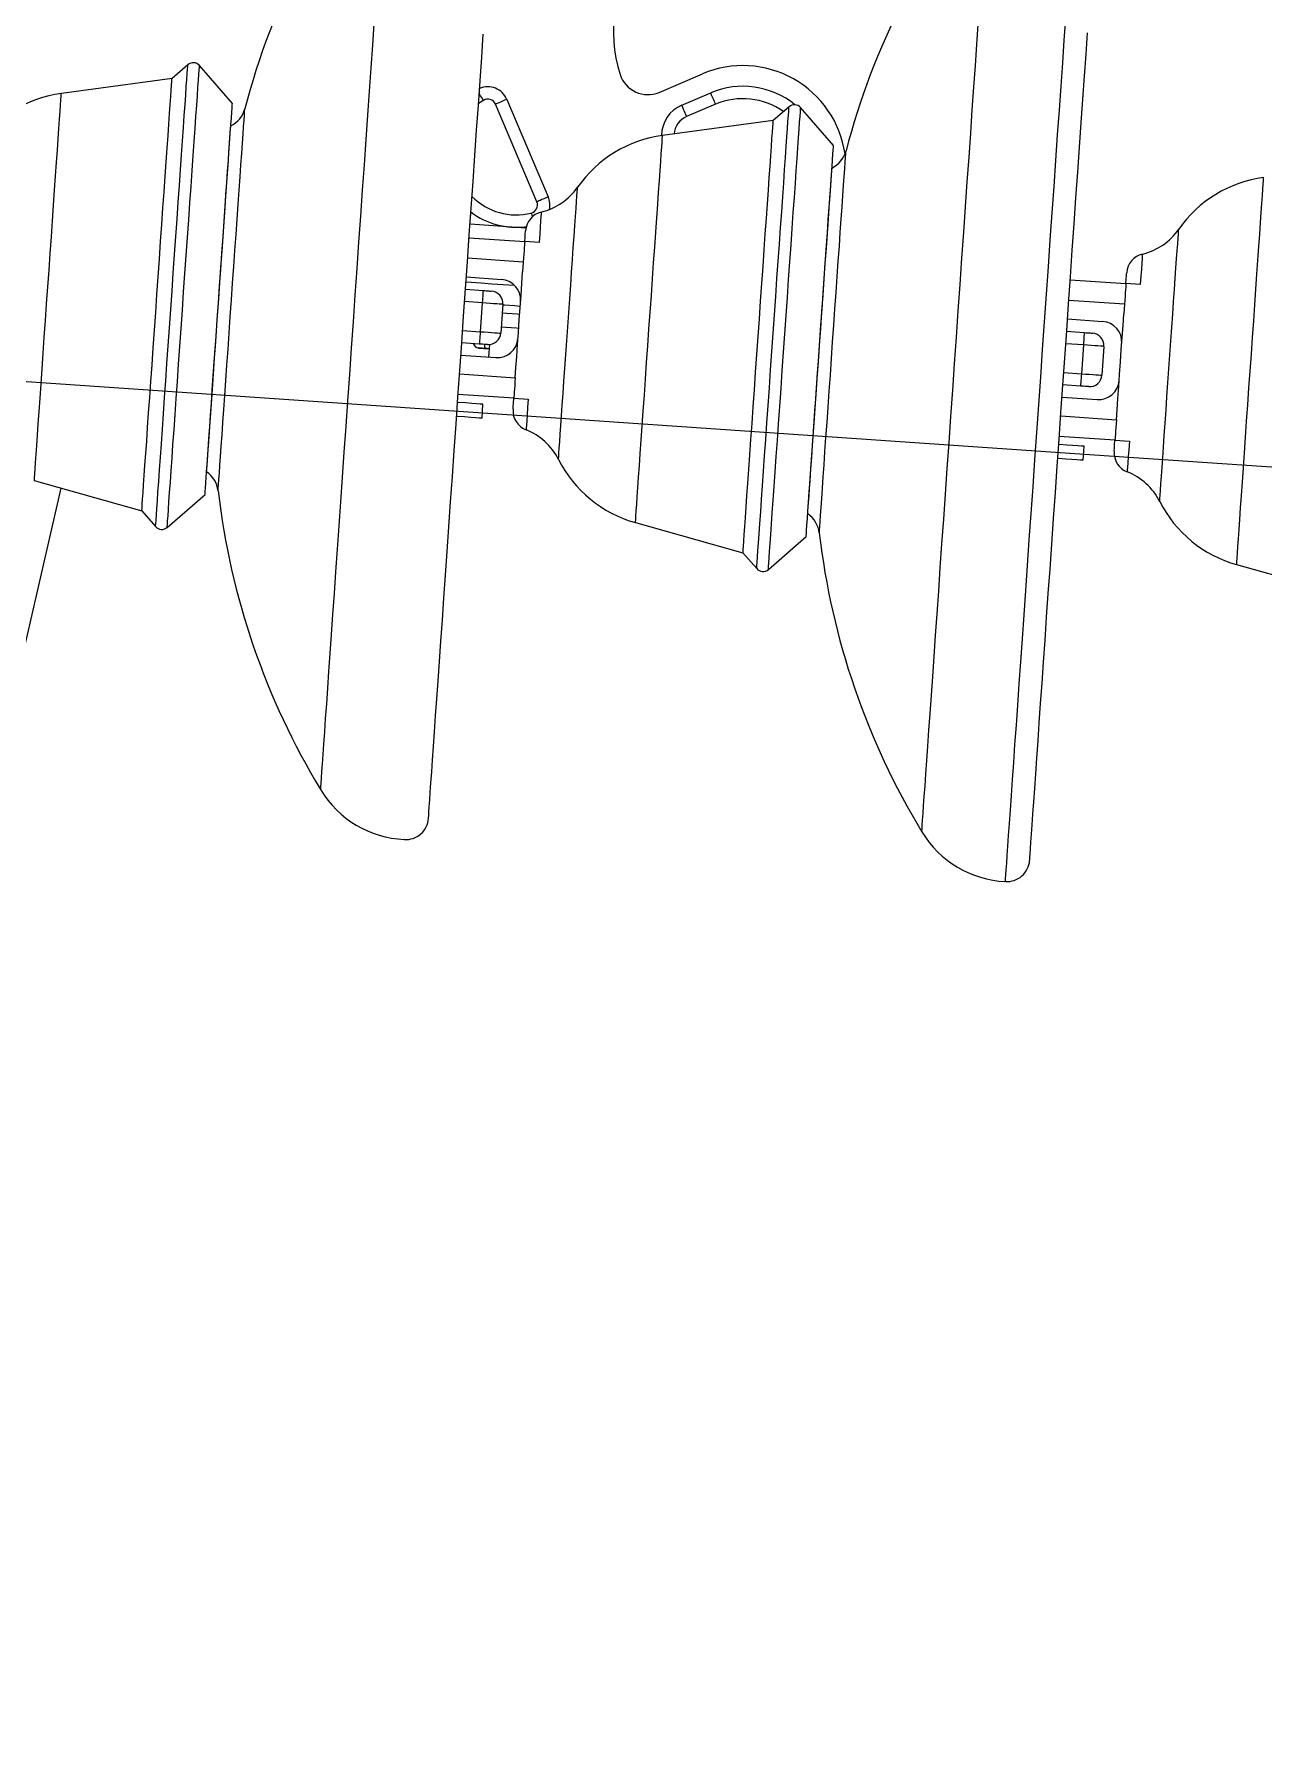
# Model space of a CAD drawing. Header units: millimetres. Extents: x 1587714 to 3094800, y -694377 to -413614.
# Drawn here: x 2257280.4 to 2257578.2, y -550107.1 to -549691.7 of the extents above; entities that cross this region are included whole.
import ezdxf

# ---------------------------------------------------------------- set-up
doc = ezdxf.new("R2010")
doc.units = ezdxf.units.MM

# ---------------------------------------------------------------- blocks, each defined once
blk = doc.blocks.new('poste RT1 vista lateral')
at = {"color": 7, "linetype": 'Continuous', "lineweight": 15}
for p, q in [((926.0327, 9043.216), (899.2196, 9039.5987)), ((929.8599, 9046.5424), (926.0327, 9043.216)), ((940.6474, 9037.1811), (932.6814, 9046.345)), ((1044.0069, 9039.8498), (1054.5726, 9044.3339)), ((1049.5142, 9036.7551), (1056.5263, 9039.7315)), ((1014.4102, 9013.3319), (1004.3721, 9036.9802)), ((1007.1336, 9038.1522), (1017.1717, 9014.504)), ((1057.6985, 9036.9706), (1050.6865, 9033.9942)), ((1075.5042, 9036.3581), (1071.677, 9033.0307)), ((1086.2917, 9026.9969), (1078.3258, 9036.1607)), ((1071.677, 9033.0307), (1044.8639, 9029.4144)), ((998.3649, 9009.6123), (998.3941, 9010.3123)), ((1011.7542, 9006.9697), (998.2265, 9007.9157)), ((998.3649, 9009.6123), (998.3453, 9009.6142)), ((997.9965, 9004.6265), (1011.4832, 9003.6833)), ((1014.9659, 9003.4392), (1011.4832, 9003.6833)), ((1011.1344, 8998.6956), (1010.9693, 8996.3343)), ((997.3321, 8995.1251), (1005.831, 8994.5309)), ((1143.6409, 8994.4422), (1157.1276, 8993.499)), ((1160.6103, 8993.2549), (1157.1276, 8993.499)), ((997.1228, 8992.1324), (1001.3821, 8991.8339)), ((1001.1728, 8988.8413), (1000.6845, 8981.8585)), ((1006.1606, 8988.4932), (1005.6723, 8981.5094)), ((1142.9765, 8984.9408), (1151.4753, 8984.3457)), ((1156.7788, 8988.5113), (1156.6137, 8986.15)), ((1142.7672, 8981.9472), (1147.0264, 8981.6496)), ((1000.4752, 8978.8659), (996.216, 8979.1634)), ((1001.9002, 8977.7958), (1001.9101, 8977.7901)), ((1002.9423, 8978.7304), (1002.7304, 8975.7006)), ((1146.8172, 8978.657), (1146.3288, 8971.6742)), ((1151.8049, 8978.308), (1151.3167, 8971.3252)), ((996.0067, 8976.1708), (1004.5056, 8975.5766)), ((1009.1778, 8970.7148), (1009.3429, 8973.0752)), ((1146.1195, 8968.6816), (1141.8604, 8968.9791)), ((1008.829, 8965.7261), (995.3423, 8966.6693)), ((1001.1297, 8960.8977), (1001.3671, 8964.2928)), ((1008.829, 8965.7261), (1012.3117, 8965.483)), ((1141.6511, 8965.9865), (1150.1499, 8965.3924)), ((1154.8221, 8960.5296), (1154.9872, 8962.8909)), ((1154.4734, 8955.5418), (1140.9867, 8956.485)), ((1146.7741, 8950.7134), (1147.0115, 8954.1085)), ((1154.4734, 8955.5418), (1157.9561, 8955.2987)), ((812.336, 8566.7794), (899.1805, 8943.9538)), ((892.6595, 8945.7848), (918.7083, 8938.4711)), ((924.8567, 8934.4466), (934.0205, 8942.4126)), ((918.7083, 8938.4711), (922.0352, 8934.644)), ((1038.3039, 8935.6005), (1064.3526, 8928.2868)), ((1070.501, 8924.2623), (1079.6648, 8932.2283)), ((1064.3526, 8928.2868), (1067.6795, 8924.4597)), ((1183.9482, 8925.4162), (1209.9969, 8918.1025))]:
    blk.add_line(p, q, dxfattribs=at)
at = {"color": 8, "linetype": 'Continuous', "lineweight": 15}
for p, q in [((1011.1344, 8998.6956), (997.6477, 8999.6388)), ((1001.1728, 8988.8413), (996.9136, 8989.1398)), ((1156.7788, 8988.5113), (1143.2921, 8989.4536)), ((996.4253, 8982.156), (1000.6845, 8981.8585)), ((1146.8172, 8978.657), (1142.5579, 8978.9546)), ((995.6911, 8971.657), (1009.1778, 8970.7148)), ((1142.0696, 8971.9718), (1146.3288, 8971.6742)), ((1141.3355, 8961.4727), (1154.8221, 8960.5296))]:
    blk.add_line(p, q, dxfattribs=at)
at = {"color": 5, "linetype": 'Continuous', "lineweight": 15, "flags": 128}
for points in [[(988.1583, 8863.9338), (988.1708, 8864.1121), (988.2082, 8864.6472), (988.2705, 8865.5369), (988.3573, 8866.7786), (988.4685, 8868.3703), (988.6038, 8870.3043), (988.7628, 8872.5779), (988.945, 8875.1824), (989.1498, 8878.1121), (989.3766, 8881.3565), (989.6249, 8884.9061), (989.8938, 8888.7522), (990.1826, 8892.8816), (990.4904, 8897.2838), (990.8164, 8901.9454), (991.1594, 8906.852), (991.5187, 8911.9895), (991.8931, 8917.3434), (992.2815, 8922.8976), (992.6828, 8928.6358), (993.0957, 8934.541), (993.5191, 8940.5968), (993.9518, 8946.7843), (994.3925, 8953.0861), (994.8398, 8959.4834), (995.2925, 8965.9569), (995.7492, 8972.4886), (996.2086, 8979.0585), (996.6694, 8985.6484), (997.1302, 8992.2373), (997.5897, 8998.8072), (998.0463, 9005.3389), (998.499, 9011.8134), (998.9464, 9018.2097), (999.387, 9024.5116), (999.8197, 9030.699), (1000.2431, 9036.7548), (1000.6561, 9042.66), (1001.0573, 9048.3983), (1001.4458, 9053.9525)], [(1127.9309, 8848.6464), (1127.9433, 8848.8238), (1127.9805, 8849.355), (1128.0423, 8850.239), (1128.1286, 8851.4721), (1128.2392, 8853.0533), (1128.3736, 8854.9759), (1128.5316, 8857.2361), (1128.7127, 8859.8263), (1128.9165, 8862.7398), (1129.1423, 8865.9689), (1129.3895, 8869.5042), (1129.6574, 8873.3361), (1129.9453, 8877.4531), (1130.2524, 8881.8448), (1130.5778, 8886.4977), (1130.9207, 8891.4006), (1131.28, 8896.539), (1131.6547, 8901.8977), (1132.0438, 8907.4624), (1132.4463, 8913.2187), (1132.861, 8919.1487), (1133.2867, 8925.2369), (1133.7223, 8931.4663), (1134.1666, 8937.8197), (1134.6182, 8944.279), (1135.0761, 8950.8259), (1135.5388, 8957.4425), (1136.0051, 8964.1106), (1136.4736, 8970.8111), (1136.9432, 8977.5259), (1137.4124, 8984.236), (1137.8799, 8990.9232), (1138.3446, 8997.5684), (1138.805, 9004.1525), (1139.2599, 9010.6575), (1139.708, 9017.0662), (1140.1481, 9023.3595), (1140.5789, 9029.5203), (1140.9993, 9035.5313), (1141.408, 9041.3764), (1141.8039, 9047.0393), (1142.1861, 9052.5029), (1142.5532, 9057.7538)], [(1133.8027, 8853.7486), (1133.8152, 8853.9279), (1133.8525, 8854.4629), (1133.9148, 8855.3526), (1134.0017, 8856.5943), (1134.1129, 8858.1851), (1134.2482, 8860.1201), (1134.4072, 8862.3936), (1134.5893, 8864.9981), (1134.7941, 8867.9268), (1135.021, 8871.1712), (1135.2692, 8874.7218), (1135.5382, 8878.567), (1135.827, 8882.6973), (1136.1348, 8887.0995), (1136.4607, 8891.7601), (1136.8038, 8896.6668), (1137.1631, 8901.8052), (1137.5374, 8907.1591), (1137.9259, 8912.7133), (1138.3271, 8918.4515), (1138.7401, 8924.3567), (1139.1635, 8930.4125), (1139.5962, 8936.6), (1140.0368, 8942.9018), (1140.4842, 8949.2981), (1140.9369, 8955.7726), (1141.3935, 8962.3034), (1141.853, 8968.8742), (1142.3138, 8975.4632), (1142.7746, 8982.053), (1143.234, 8988.6229), (1143.6907, 8995.1546), (1144.1434, 9001.6282), (1144.5907, 9008.0254), (1145.0314, 9014.3273), (1145.4641, 9020.5147), (1145.8875, 9026.5696), (1146.3004, 9032.4757), (1146.7017, 9038.214), (1147.0901, 9043.7682), (1147.4645, 9049.1221), (1147.8238, 9054.2595)], [(937.1972, 8943.2795), (937.2095, 8943.455), (937.2464, 8943.9824), (937.3075, 8944.8569), (937.3924, 8946.0719), (937.5005, 8947.6168), (937.631, 8949.4822), (937.7827, 8951.6528), (937.9547, 8954.1113), (938.1455, 8956.8408), (938.3537, 8959.8181), (938.5778, 8963.0234), (938.816, 8966.4299), (939.0665, 8970.0129), (939.3275, 8973.7446), (939.5969, 8977.5965), (939.8726, 8981.54), (940.1527, 8985.5444), (940.4349, 8989.5804), (940.717, 8993.6154), (940.9971, 8997.6199), (941.2729, 9001.5643), (941.5422, 9005.4162), (941.8032, 9009.1479), (942.0537, 9012.7308), (942.2919, 9016.1374), (942.516, 9019.3417), (942.7242, 9022.32), (942.9151, 9025.0485), (943.087, 9027.508), (943.2388, 9029.6786), (943.3692, 9031.543), (943.4773, 9033.0889), (943.5622, 9034.3039), (943.6234, 9035.1775), (943.6602, 9035.7049), (943.6725, 9035.8813)], [(1082.8415, 8933.0952), (1082.8539, 8933.2707), (1082.8907, 8933.7981), (1082.9519, 8934.6726), (1083.0368, 8935.8866), (1083.1449, 8937.4325), (1083.2753, 8939.2979), (1083.4271, 8941.4685), (1083.599, 8943.927), (1083.7898, 8946.6565), (1083.9981, 8949.6338), (1084.2221, 8952.8382), (1084.4604, 8956.2457), (1084.7109, 8959.8277), (1084.9719, 8963.5603), (1085.2413, 8967.4122), (1085.517, 8971.3557), (1085.797, 8975.3602), (1086.0792, 8979.3961), (1086.3614, 8983.4311), (1086.6414, 8987.4356), (1086.9172, 8991.379), (1087.1866, 8995.2319), (1087.4475, 8998.9636), (1087.698, 9002.5465), (1087.9363, 9005.9531), (1088.1603, 9009.1574), (1088.3686, 9012.1357), (1088.5595, 9014.8642), (1088.7314, 9017.3237), (1088.8831, 9019.4933), (1089.0136, 9021.3587), (1089.1216, 9022.9046), (1089.2066, 9024.1196), (1089.2677, 9024.9932), (1089.3046, 9025.5206), (1089.3169, 9025.697)]]:
    blk.add_lwpolyline(points, dxfattribs=at)
at = {"color": 8, "linetype": 'Continuous', "lineweight": 15, "flags": 128}
for points in [[(962.0396, 8870.8718), (962.052, 8871.0482), (962.0891, 8871.5794), (962.1508, 8872.4625), (962.237, 8873.6947), (962.3473, 8875.272), (962.4815, 8877.1908), (962.6391, 8879.4444), (962.8196, 8882.026), (963.0225, 8884.928), (963.2472, 8888.1419), (963.4931, 8891.6571), (963.7593, 8895.4632), (964.045, 8899.5497), (964.3493, 8903.9023), (964.6715, 8908.5095), (965.0104, 8913.3561), (965.3651, 8918.4277), (965.7344, 8923.7101), (966.1173, 8929.1852), (966.5126, 8934.8376), (966.919, 8940.6502), (967.3354, 8946.605), (967.7605, 8952.6837), (968.193, 8958.8692), (968.6315, 8965.1406), (969.0749, 8971.4797), (969.5215, 8977.8683), (969.9703, 8984.2856), (970.4197, 8990.7124), (970.8685, 8997.1306), (971.3152, 9003.5183), (971.7585, 9009.8584), (972.1971, 9016.1297), (972.6296, 9022.3143), (973.0546, 9028.393), (973.471, 9034.3478), (973.8774, 9040.1604), (974.2727, 9045.8128), (974.6556, 9051.2888), (975.0249, 9056.5703)], [(1107.684, 8860.6865), (1107.6964, 8860.8639), (1107.7334, 8861.3951), (1107.7952, 8862.2773), (1107.8814, 8863.5094), (1107.9917, 8865.0877), (1108.1258, 8867.0065), (1108.2834, 8869.2601), (1108.464, 8871.8417), (1108.6669, 8874.7437), (1108.8916, 8877.9576), (1109.1374, 8881.4728), (1109.4036, 8885.2789), (1109.6893, 8889.3654), (1109.9937, 8893.718), (1110.3159, 8898.3252), (1110.6548, 8903.1718), (1111.0094, 8908.2434), (1111.3788, 8913.5258), (1111.7616, 8919.0009), (1112.1569, 8924.6533), (1112.5634, 8930.4659), (1112.9798, 8936.4207), (1113.4049, 8942.4994), (1113.8373, 8948.684), (1114.2759, 8954.9563), (1114.7192, 8961.2954), (1115.1659, 8967.684), (1115.6147, 8974.1013), (1116.0641, 8980.5281), (1116.5128, 8986.9454), (1116.9595, 8993.3341), (1117.4029, 8999.6731), (1117.8414, 9005.9454), (1118.2739, 9012.13), (1118.699, 9018.2087), (1119.1154, 9024.1635), (1119.5218, 9029.9761), (1119.9171, 9035.6286), (1120.2999, 9041.1046), (1120.6693, 9046.386), (1121.024, 9051.4576), (1121.3629, 9056.3042)], [(922.0352, 8934.644), (922.0476, 8934.8214), (922.0846, 8935.3507), (922.146, 8936.229), (922.2315, 8937.4516), (922.3405, 8939.0099), (922.4722, 8940.8944), (922.626, 8943.0935), (922.8007, 8945.5922), (922.9954, 8948.3759), (923.2087, 8951.4267), (923.4393, 8954.7246), (923.6858, 8958.2493), (923.9466, 8961.9792), (924.22, 8965.8892), (924.5044, 8969.9557), (924.7979, 8974.1528), (925.0986, 8978.4539), (925.4047, 8982.8312), (925.7143, 8987.2582), (926.0253, 8991.7061), (926.3358, 8996.1464), (926.6439, 9000.5524), (926.9476, 9004.8945), (927.2449, 9009.1469), (927.5341, 9013.2821), (927.8132, 9017.2732), (928.0805, 9021.0965), (928.3344, 9024.7262), (928.5731, 9028.1403), (928.7952, 9031.3179), (928.9994, 9034.2371), (929.1842, 9036.8807), (929.3486, 9039.2306), (929.4915, 9041.2743), (929.6119, 9042.9976), (929.7093, 9044.389), (929.7828, 9045.44), (929.832, 9046.1447), (929.8568, 9046.4985), (929.8599, 9046.5424)], [(924.8567, 8934.4466), (924.8691, 8934.624), (924.9061, 8935.1532), (924.9675, 8936.0316), (925.053, 8937.2542), (925.162, 8938.8125), (925.2938, 8940.697), (925.4475, 8942.8961), (925.6223, 8945.3948), (925.817, 8948.1785), (926.0302, 8951.2293), (926.2609, 8954.5271), (926.5074, 8958.0519), (926.7681, 8961.7817), (927.0416, 8965.6918), (927.3259, 8969.7583), (927.6194, 8973.9554), (927.9202, 8978.2565), (928.2263, 8982.6338), (928.5358, 8987.0608), (928.8468, 8991.5087), (929.1574, 8995.949), (929.4654, 9000.355), (929.7691, 9004.6971), (930.0665, 9008.9495), (930.3556, 9013.0847), (930.6347, 9017.0767), (930.9021, 9020.8991), (931.1559, 9024.5287), (931.3946, 9027.9438), (931.6168, 9031.1205), (931.8209, 9034.0397), (932.0058, 9036.6833), (932.1702, 9039.0341), (932.313, 9041.0769), (932.4335, 9042.8002), (932.5308, 9044.1916), (932.6043, 9045.2425), (932.6536, 9045.9473), (932.6783, 9046.3011), (932.6814, 9046.345)], [(892.6595, 8945.7848), (892.672, 8945.9631), (892.7093, 8946.4972), (892.7713, 8947.3832), (892.8573, 8948.6134), (892.9668, 8950.1793), (893.099, 8952.0686), (893.2527, 8954.2677), (893.4269, 8956.7587), (893.6202, 8959.5234), (893.8311, 8962.5409), (894.0582, 8965.7872), (894.2995, 8969.2385), (894.5533, 8972.8682), (894.8177, 8976.6486), (895.0906, 8980.551), (895.37, 8984.5459), (895.6537, 8988.6038), (895.9395, 8992.6913), (896.2254, 8996.7797), (896.5091, 9000.8366), (896.7885, 9004.8325), (897.0614, 9008.7349), (897.3258, 9012.5153), (897.5796, 9016.145), (897.8209, 9019.5963), (898.0479, 9022.8426), (898.2589, 9025.8601), (898.4522, 9028.6248), (898.6264, 9031.1158), (898.7802, 9033.314), (898.9123, 9035.2042), (899.0218, 9036.7701), (899.1078, 9038.0003), (899.1698, 9038.8863), (899.2071, 9039.4204), (899.2196, 9039.5987), (899.2196, 9039.5987)], [(1067.6795, 8924.4597), (1067.6919, 8924.6361), (1067.7289, 8925.1664), (1067.7903, 8926.0447), (1067.8759, 8927.2673), (1067.9848, 8928.8256), (1068.1166, 8930.7101), (1068.2703, 8932.9093), (1068.4451, 8935.4079), (1068.6398, 8938.1917), (1068.8531, 8941.2425), (1069.0837, 8944.5403), (1069.3302, 8948.065), (1069.5909, 8951.7949), (1069.8644, 8955.7049), (1070.1487, 8959.7714), (1070.4422, 8963.9685), (1070.743, 8968.2686), (1071.0491, 8972.647), (1071.3586, 8977.0739), (1071.6696, 8981.5209), (1071.9802, 8985.9622), (1072.2883, 8990.3681), (1072.5919, 8994.7102), (1072.8893, 8998.9626), (1073.1784, 9003.0978), (1073.4575, 9007.0889), (1073.7249, 9010.9122), (1073.9787, 9014.5419), (1074.2174, 9017.956), (1074.4396, 9021.1327), (1074.6437, 9024.0529), (1074.8286, 9026.6955), (1074.993, 9029.0463), (1075.1358, 9031.09), (1075.2563, 9032.8124), (1075.3536, 9034.2047), (1075.4271, 9035.2557), (1075.4764, 9035.9604), (1075.5011, 9036.3142), (1075.5042, 9036.3581)], [(1070.501, 8924.2623), (1070.5134, 8924.4397), (1070.5504, 8924.969), (1070.6119, 8925.8473), (1070.6974, 8927.0699), (1070.8063, 8928.6282), (1070.9381, 8930.5127), (1071.0919, 8932.7118), (1071.2667, 8935.2105), (1071.4613, 8937.9942), (1071.6746, 8941.045), (1071.9052, 8944.3429), (1072.1517, 8947.8676), (1072.4125, 8951.5975), (1072.6859, 8955.5075), (1072.9703, 8959.574), (1073.2638, 8963.7711), (1073.5645, 8968.0722), (1073.8706, 8972.4495), (1074.1802, 8976.8765), (1074.4912, 8981.3235), (1074.8017, 8985.7647), (1075.1098, 8990.1707), (1075.4135, 8994.5128), (1075.7108, 8998.7652), (1076, 9002.9004), (1076.2791, 9006.8915), (1076.5464, 9010.7148), (1076.8002, 9014.3445), (1077.039, 9017.7586), (1077.2611, 9020.9353), (1077.4652, 9023.8554), (1077.6501, 9026.4981), (1077.8145, 9028.8489), (1077.9573, 9030.8926), (1078.0779, 9032.6149), (1078.1751, 9034.0073), (1078.2487, 9035.0583), (1078.2979, 9035.763), (1078.3227, 9036.1168), (1078.3258, 9036.1607)], [(1038.3039, 8935.6005), (1038.3163, 8935.7789), (1038.3537, 8936.3129), (1038.4156, 8937.1989), (1038.5016, 8938.4291), (1038.6112, 8939.9951), (1038.7433, 8941.8843), (1038.897, 8944.0835), (1039.0712, 8946.5744), (1039.2646, 8949.3392), (1039.4755, 8952.3556), (1039.7025, 8955.6029), (1039.9439, 8959.0533), (1040.1977, 8962.6839), (1040.462, 8966.4643), (1040.735, 8970.3667), (1041.0143, 8974.3617), (1041.298, 8978.4186), (1041.5839, 8982.507), (1041.8698, 8986.5954), (1042.1535, 8990.6523), (1042.4329, 8994.6473), (1042.7057, 8998.5507), (1042.9701, 9002.331), (1043.2239, 9005.9607), (1043.4653, 9009.4121), (1043.6923, 9012.6584), (1043.9032, 9015.6758), (1044.0965, 9018.4405), (1044.2708, 9020.9315), (1044.4245, 9023.1297), (1044.5566, 9025.0189), (1044.6661, 9026.5858), (1044.7522, 9027.8161), (1044.8141, 9028.702), (1044.8515, 9029.2361), (1044.8639, 9029.4144), (1044.8639, 9029.4144)], [(1183.9482, 8925.4162), (1183.9607, 8925.5946), (1183.998, 8926.1286), (1184.06, 8927.0136), (1184.146, 8928.2448), (1184.2555, 8929.8108), (1184.3876, 8931.7), (1184.5414, 8933.8992), (1184.7156, 8936.3902), (1184.9089, 8939.1549), (1185.1199, 8942.1713), (1185.3469, 8945.4176), (1185.5882, 8948.869), (1185.842, 8952.4987), (1186.1064, 8956.28), (1186.3793, 8960.1824), (1186.6587, 8964.1774), (1186.9423, 8968.2343), (1187.2283, 8972.3227), (1187.5141, 8976.4111), (1187.7979, 8980.468), (1188.0772, 8984.463), (1188.3501, 8988.3664), (1188.6144, 8992.1467), (1188.8683, 8995.7764), (1189.1096, 8999.2278), (1189.3366, 9002.4741), (1189.5476, 9005.4905), (1189.7409, 9008.2552), (1189.9151, 9010.7472), (1190.0688, 9012.9454), (1190.201, 9014.8346), (1190.3105, 9016.4006), (1190.3966, 9017.6318), (1190.4585, 9018.5168), (1190.4958, 9019.0508), (1190.5083, 9019.2301)], [(1019.6582, 8950.9118), (1019.6704, 8951.0872), (1019.707, 8951.6089), (1019.7674, 8952.4739), (1019.8512, 8953.6707), (1019.9573, 8955.188), (1020.0846, 8957.0105), (1020.232, 8959.1162), (1020.3976, 8961.4851), (1020.5799, 8964.0915), (1020.7768, 8966.9077), (1020.9863, 8969.9042), (1021.2061, 8973.0484), (1021.434, 8976.3072), (1021.6675, 8979.646), (1021.9042, 8983.0306), (1022.1415, 8986.4237), (1022.3768, 8989.7892), (1022.6078, 8993.0928), (1022.832, 8996.299), (1023.047, 8999.3727), (1023.2505, 9002.2833), (1023.4403, 9004.9975), (1023.6145, 9007.4885), (1023.7712, 9009.7296), (1023.9087, 9011.6961), (1024.0256, 9013.3679), (1024.1206, 9014.7269), (1024.1928, 9015.7597), (1024.2413, 9016.454), (1024.2658, 9016.803), (1024.2688, 9016.8459)], [(1015.4838, 9010.8464), (1015.4806, 9010.7996), (1015.4549, 9010.4325), (1015.4039, 9009.7029), (1015.3283, 9008.6215), (1015.2291, 9007.2033), (1015.1078, 9005.4677), (1014.9659, 9003.4392)], [(1165.3026, 8940.7275), (1165.3148, 8940.902), (1165.3513, 8941.4246), (1165.4118, 8942.2886), (1165.4955, 8943.4865), (1165.6016, 8945.0037), (1165.729, 8946.8253), (1165.8763, 8948.9319), (1166.042, 8951.3009), (1166.2242, 8953.9073), (1166.4211, 8956.7235), (1166.6306, 8959.7199), (1166.8505, 8962.8632), (1167.0784, 8966.1229), (1167.3119, 8969.4617), (1167.5485, 8972.8463), (1167.7858, 8976.2394), (1168.0211, 8979.605), (1168.2522, 8982.9085), (1168.4764, 8986.1147), (1168.6913, 8989.1884), (1168.8948, 8992.0981), (1169.0846, 8994.8132), (1169.2588, 8997.3042), (1169.4155, 8999.5453), (1169.553, 9001.5118), (1169.6699, 9003.1836), (1169.765, 9004.5426), (1169.8372, 9005.5745), (1169.8857, 9006.2687), (1169.9101, 9006.6178), (1169.9132, 9006.6617)], [(1161.1282, 9000.6621), (1161.125, 9000.6154), (1161.0993, 9000.2482), (1161.0482, 8999.5186), (1160.9726, 8998.4372), (1160.8734, 8997.0191), (1160.7521, 8995.2834), (1160.6103, 8993.2549)], [(997.2482, 8993.9253), (998.4663, 8993.8395), (1000.8991, 8993.6697), (1003.5062, 8993.4876), (1006.2465, 8993.2959), (1008.9918, 8993.1042)], [(1001.9002, 8977.7958), (1001.1289, 8977.8502), (1000.5491, 8977.8903), (1000.2592, 8977.9112), (1000.2369, 8977.9122)], [(1012.3117, 8965.483), (1012.1698, 8963.4545), (1012.0485, 8961.7188), (1011.9493, 8960.3007), (1011.8737, 8959.2192), (1011.8227, 8958.4897), (1011.797, 8958.1225), (1011.7938, 8958.0767)], [(1157.9561, 8955.2987), (1157.8142, 8953.2702), (1157.6929, 8951.5345), (1157.5937, 8950.1164), (1157.518, 8949.0349), (1157.4671, 8948.3054), (1157.4414, 8947.9382), (1157.4382, 8947.8924)]]:
    blk.add_lwpolyline(points, dxfattribs=at)
at = {"color": 7, "linetype": 'Continuous', "lineweight": 15, "flags": 128}
for points in [[(918.7083, 8938.4711), (918.7207, 8938.6504), (918.7582, 8939.1854), (918.8203, 8940.0742), (918.9067, 8941.3092), (919.0167, 8942.8828), (919.1496, 8944.7834), (919.3046, 8946.9988), (919.4805, 8949.5146), (919.6761, 8952.3118), (919.8901, 8955.373), (920.1211, 8958.6756), (920.3674, 8962.1985), (920.6274, 8965.9169), (920.8994, 8969.806), (921.1813, 8973.8381), (921.4714, 8977.9866), (921.7677, 8982.2228), (922.0681, 8986.5181), (922.3704, 8990.8431), (922.6729, 8995.168), (922.9732, 8999.4633), (923.2695, 9003.7005), (923.5596, 9007.849), (923.8415, 9011.8811), (924.1135, 9015.7702), (924.3735, 9019.4886), (924.6199, 9023.0114), (924.8508, 9026.314), (925.0649, 9029.3753), (925.2605, 9032.1724), (925.4363, 9034.6873), (925.5913, 9036.9036), (925.7242, 9038.8043), (925.8342, 9040.3779), (925.9206, 9041.6129), (925.9827, 9042.5017), (926.0202, 9043.0367), (926.0327, 9043.216)], [(1001.4757, 9037.8976), (1001.4453, 9037.9462), (1001.3553, 9038.0912), (1001.2089, 9038.3268), (1001.0121, 9038.6443), (1000.7721, 9039.0296), (1000.4985, 9039.4702), (1000.4397, 9039.5651)], [(1057.6985, 9036.9706), (1057.6759, 9037.0231), (1057.6092, 9037.1804), (1057.5008, 9037.436), (1057.3551, 9037.7793), (1057.1774, 9038.198), (1056.9747, 9038.6748), (1056.7549, 9039.1927), (1056.5263, 9039.7315)], [(934.0205, 8942.4126), (934.0327, 8942.5881), (934.0695, 8943.1136), (934.1303, 8943.9833), (934.215, 8945.1935), (934.3226, 8946.7337), (934.4526, 8948.5924), (934.6039, 8950.7563), (934.7754, 8953.2092), (934.9659, 8955.9329), (935.1739, 8958.9074), (935.3979, 8962.1108), (935.6362, 8965.5192), (935.8871, 8969.1069), (936.1487, 8972.8482), (936.4191, 8976.7144), (936.6962, 8980.6778), (936.9781, 8984.709), (937.2627, 8988.7774), (937.5477, 8992.8534), (937.8311, 8996.9075), (938.1109, 9000.9081), (938.3849, 9004.8268), (938.6512, 9008.6348), (938.9076, 9012.3026), (939.1525, 9015.8036), (939.3839, 9019.1128), (939.6001, 9022.2037), (939.7994, 9025.0561), (939.9806, 9027.6463), (940.1422, 9029.9571), (940.2829, 9031.9703), (940.4019, 9033.6716), (940.4981, 9035.0478), (940.571, 9036.0882), (940.6198, 9036.7873), (940.6443, 9037.1373), (940.6474, 9037.1811)], [(1007.1336, 9038.1522), (1006.5949, 9037.9233), (1006.0768, 9037.704), (1005.5995, 9037.5009), (1005.1809, 9037.3235), (1004.8375, 9037.1776), (1004.5824, 9037.0698), (1004.4251, 9037.0031), (1004.3721, 9036.9802)], [(1050.6865, 9033.9942), (1050.6639, 9034.0467), (1050.5972, 9034.204), (1050.4888, 9034.4596), (1050.343, 9034.8029), (1050.1654, 9035.2216), (1049.9627, 9035.6984), (1049.7429, 9036.2163), (1049.5142, 9036.7551)], [(934.4053, 8947.8943), (934.4177, 8948.0736), (934.4552, 8948.6077), (934.5171, 8949.4936), (934.6031, 8950.7239), (934.7124, 8952.2879), (934.8441, 8954.1705), (934.9971, 8956.3582), (935.17, 8958.8311), (935.3614, 8961.5672), (935.5696, 8964.5455), (935.7929, 8967.7384), (936.0293, 8971.1192), (936.2769, 8974.6602), (936.5335, 8978.3299), (936.797, 8982.0979), (937.065, 8985.9307), (937.3354, 8989.7969), (937.6057, 8993.6631), (937.8738, 8997.4968), (938.1372, 9001.2639), (938.3938, 9004.9336), (938.6414, 9008.4746), (938.8779, 9011.8554), (939.1012, 9015.0492), (939.3094, 9018.0266), (939.5008, 9020.7636), (939.6737, 9023.2356), (939.8266, 9025.4233), (939.9583, 9027.3068), (940.0676, 9028.8699), (940.1536, 9030.1001), (940.2156, 9030.9861), (940.253, 9031.5211), (940.2655, 9031.6994), (940.2655, 9031.6994)], [(1064.3526, 8928.2868), (1064.3651, 8928.4661), (1064.4025, 8929.0011), (1064.4646, 8929.8899), (1064.551, 8931.1249), (1064.661, 8932.6975), (1064.794, 8934.5992), (1064.9489, 8936.8145), (1065.1248, 8939.3303), (1065.3204, 8942.1275), (1065.5345, 8945.1888), (1065.7654, 8948.4913), (1066.0118, 8952.0142), (1066.2718, 8955.7326), (1066.5437, 8959.6217), (1066.8257, 8963.6538), (1067.1158, 8967.8023), (1067.412, 8972.0385), (1067.7124, 8976.3339), (1068.0148, 8980.6588), (1068.3172, 8984.9837), (1068.6176, 8989.279), (1068.9138, 8993.5153), (1069.2039, 8997.6637), (1069.4859, 9001.6968), (1069.7578, 9005.585), (1070.0179, 9009.3043), (1070.2642, 9012.8262), (1070.4952, 9016.1297), (1070.7092, 9019.1901), (1070.9048, 9021.9882), (1071.0807, 9024.503), (1071.2357, 9026.7193), (1071.3686, 9028.62), (1071.4786, 9030.1936), (1071.565, 9031.4286), (1071.6271, 9032.3164), (1071.6645, 9032.8524), (1071.677, 9033.0307)], [(1079.6648, 8932.2283), (1079.6771, 8932.4038), (1079.7138, 8932.9283), (1079.7747, 8933.799), (1079.8593, 8935.0092), (1079.967, 8936.5494), (1080.097, 8938.4081), (1080.2482, 8940.572), (1080.4198, 8943.0249), (1080.6103, 8945.7486), (1080.8182, 8948.7231), (1081.0422, 8951.9265), (1081.2806, 8955.3339), (1081.5315, 8958.9226), (1081.7931, 8962.6629), (1082.0634, 8966.5301), (1082.3406, 8970.4936), (1082.6225, 8974.5247), (1082.907, 8978.5931), (1083.192, 8982.6691), (1083.4755, 8986.7232), (1083.7553, 8990.7238), (1084.0293, 8994.6425), (1084.2955, 8998.4496), (1084.552, 9002.1174), (1084.7969, 9005.6193), (1085.0282, 9008.9276), (1085.2444, 9012.0194), (1085.4438, 9014.8718), (1085.625, 9017.462), (1085.7865, 9019.7728), (1085.9273, 9021.786), (1086.0463, 9023.4873), (1086.1425, 9024.8635), (1086.2153, 9025.9039), (1086.2641, 9026.603), (1086.2886, 9026.953), (1086.2917, 9026.9969)], [(1080.0496, 8937.71), (1080.0621, 8937.8884), (1080.0995, 8938.4234), (1080.1615, 8939.3094), (1080.2475, 8940.5396), (1080.3568, 8942.1027), (1080.4885, 8943.9862), (1080.6415, 8946.1739), (1080.8144, 8948.6458), (1081.0057, 8951.3829), (1081.214, 8954.3602), (1081.4372, 8957.5541), (1081.6736, 8960.9349), (1081.9212, 8964.4759), (1082.1779, 8968.1456), (1082.4413, 8971.9126), (1082.7094, 8975.7464), (1082.9797, 8979.6126), (1083.2501, 8983.4788), (1083.5181, 8987.3126), (1083.7816, 8991.0796), (1084.0382, 8994.7493), (1084.2858, 8998.2903), (1084.5222, 9001.6711), (1084.7455, 9004.864), (1084.9537, 9007.8423), (1085.1451, 9010.5784), (1085.318, 9013.0513), (1085.4709, 9015.239), (1085.6026, 9017.1225), (1085.712, 9018.6856), (1085.798, 9019.9158), (1085.86, 9020.8018), (1085.8973, 9021.3358), (1085.9099, 9021.5151), (1085.9099, 9021.5151)], [(1017.1717, 9014.504), (1016.633, 9014.2751), (1016.1149, 9014.0557), (1015.6375, 9013.8526), (1015.2191, 9013.6752), (1014.8756, 9013.5293), (1014.6204, 9013.4215), (1014.4633, 9013.3548), (1014.4102, 9013.3319)], [(1013.058, 9010.6111), (1013.0722, 9010.5548), (1013.114, 9010.3898), (1013.1817, 9010.1209), (1013.2729, 9009.7594), (1013.2918, 9009.6842)], [(1011.4832, 9003.6833), (1011.5634, 9004.8296), (1011.6215, 9005.6612), (1011.6568, 9006.1657), (1011.6686, 9006.3345)], [(1011.4832, 9003.6833), (1011.4765, 9003.587), (1011.4566, 9003.3038), (1011.4244, 9002.8422), (1011.381, 9002.2223), (1011.3282, 9001.466), (1011.2679, 9000.6039), (1011.2025, 8999.6684), (1011.1344, 8998.6956)], [(1009.3429, 8973.0752), (1009.5362, 8975.8399), (1009.738, 8978.7266), (1009.9456, 8981.6954), (1010.1561, 8984.7052), (1010.3666, 8987.715), (1010.5742, 8990.6828), (1010.776, 8993.5696), (1010.9693, 8996.3343)], [(1157.1276, 8993.499), (1157.1208, 8993.4027), (1157.101, 8993.1195), (1157.0687, 8992.6579), (1157.0254, 8992.038), (1156.9725, 8991.2817), (1156.9122, 8990.4196), (1156.8468, 8989.4841), (1156.7788, 8988.5113)], [(1157.1276, 8993.499), (1157.2077, 8994.6454), (1157.2658, 8995.477), (1157.3011, 8995.9805), (1157.3129, 8996.1503)], [(1001.3821, 8991.8339), (1001.378, 8991.7767), (1001.3661, 8991.606), (1001.3468, 8991.3304), (1001.3207, 8990.9575), (1001.289, 8990.5045), (1001.2528, 8989.9867), (1001.2136, 8989.4259), (1001.1728, 8988.8413)], [(1001.3821, 8991.8339), (1001.7713, 8991.8072), (1002.1455, 8991.7805), (1002.4905, 8991.7567), (1002.7928, 8991.7357), (1003.0409, 8991.7185), (1003.2253, 8991.7052), (1003.3388, 8991.6975), (1003.3772, 8991.6947)], [(1006.1606, 8988.4932), (1006.0648, 8988.4999), (1005.7809, 8988.519), (1005.32, 8988.5514), (1004.6997, 8988.5952), (1003.9439, 8988.6477), (1003.0815, 8988.7078), (1002.1458, 8988.7736), (1001.1728, 8988.8413)], [(1010.25, 8986.048), (1009.7072, 8986.0861), (1007.1458, 8986.2654), (1006.0104, 8986.3446)], [(1010.3861, 8987.9944), (1009.0482, 8988.0879), (1006.5448, 8988.2624), (1006.1465, 8988.291)], [(1154.9872, 8962.8909), (1155.1806, 8965.6556), (1155.3824, 8968.5423), (1155.59, 8971.5102), (1155.8005, 8974.52), (1156.0109, 8977.5307), (1156.2185, 8980.4986), (1156.4204, 8983.3853), (1156.6137, 8986.15)], [(1000.6845, 8981.8585), (1000.6437, 8981.2748), (1000.6044, 8980.7131), (1000.5682, 8980.1962), (1000.5365, 8979.7423), (1000.5105, 8979.3704), (1000.4911, 8979.0938), (1000.4792, 8978.9231), (1000.4752, 8978.8659)], [(1000.6845, 8981.8585), (1001.6576, 8981.7908), (1002.5932, 8981.725), (1003.4556, 8981.6649), (1004.2114, 8981.6124), (1004.8317, 8981.5686), (1005.2926, 8981.5361), (1005.5764, 8981.5161), (1005.6723, 8981.5094)], [(1010.0126, 8982.6529), (1009.4698, 8982.691), (1006.9084, 8982.8703), (1005.773, 8982.9495)], [(1147.0264, 8981.6496), (1147.0224, 8981.5924), (1147.0105, 8981.4217), (1146.9911, 8981.1451), (1146.9651, 8980.7732), (1146.9334, 8980.3202), (1146.8972, 8979.8024), (1146.858, 8979.2407), (1146.8172, 8978.657)], [(1147.0264, 8981.6496), (1147.4156, 8981.6229), (1147.7899, 8981.5962), (1148.1348, 8981.5724), (1148.4371, 8981.5514), (1148.6853, 8981.5342), (1148.8696, 8981.5209), (1148.9832, 8981.5133), (1149.0215, 8981.5104)], [(1002.4703, 8978.7266), (1002.432, 8978.7295), (1002.3184, 8978.7371), (1002.1341, 8978.7495), (1001.886, 8978.7676), (1001.5836, 8978.7886), (1001.2387, 8978.8125), (1000.8645, 8978.8392), (1000.4752, 8978.8659)], [(1001.9101, 8977.7901), (1002.2571, 8977.7653), (1002.8718, 8977.7224)], [(1151.8049, 8978.308), (1151.7091, 8978.3146), (1151.4252, 8978.3347), (1150.9643, 8978.3671), (1150.3441, 8978.411), (1149.5882, 8978.4634), (1148.7259, 8978.5235), (1147.7902, 8978.5893), (1146.8172, 8978.657)], [(1009.1778, 8970.7148), (1009.1097, 8969.7411), (1009.0443, 8968.8056), (1008.984, 8967.9434), (1008.9312, 8967.1872), (1008.8878, 8966.5673), (1008.8555, 8966.1067), (1008.8357, 8965.8225), (1008.829, 8965.7261)], [(1146.3288, 8971.6742), (1146.288, 8971.0906), (1146.2488, 8970.5288), (1146.2126, 8970.0119), (1146.1809, 8969.558), (1146.1548, 8969.1861), (1146.1355, 8968.9095), (1146.1236, 8968.7388), (1146.1195, 8968.6816)], [(1148.1147, 8968.5423), (1148.0764, 8968.5442), (1147.9628, 8968.5528), (1147.7785, 8968.5652), (1147.5303, 8968.5824), (1147.228, 8968.6043), (1146.8831, 8968.6282), (1146.5088, 8968.6539), (1146.1195, 8968.6816)], [(1146.3288, 8971.6742), (1147.3019, 8971.6065), (1148.2376, 8971.5407), (1149.0999, 8971.4806), (1149.8557, 8971.4272), (1150.476, 8971.3843), (1150.937, 8971.3519), (1151.2208, 8971.3318), (1151.3167, 8971.3252)], [(1001.3671, 8964.2928), (1001.2109, 8964.3042), (1000.6965, 8964.3395), (999.8329, 8964.4005), (998.6369, 8964.4835), (997.1318, 8964.5894), (995.3469, 8964.7143), (995.2062, 8964.7238)], [(1008.6436, 8963.0749), (1008.6554, 8963.2447), (1008.6907, 8963.7482), (1008.7488, 8964.5808), (1008.829, 8965.7261)], [(1001.1297, 8960.8977), (1000.9735, 8960.9082), (1000.4591, 8960.9444), (999.5955, 8961.0045), (998.3995, 8961.0884), (996.8944, 8961.1933), (995.1095, 8961.3183), (994.9688, 8961.3287)], [(1154.8221, 8960.5296), (1154.7541, 8959.5568), (1154.6887, 8958.6213), (1154.6283, 8957.7591), (1154.5755, 8957.0029), (1154.5321, 8956.383), (1154.4999, 8955.9214), (1154.48, 8955.6382), (1154.4734, 8955.5418)], [(1147.0115, 8954.1085), (1146.8553, 8954.119), (1146.3409, 8954.1552), (1145.4772, 8954.2153), (1144.2813, 8954.2992), (1142.7761, 8954.4041), (1140.9913, 8954.529), (1140.8506, 8954.5395)], [(1154.2879, 8952.8906), (1154.2998, 8953.0594), (1154.335, 8953.5639), (1154.3932, 8954.3955), (1154.4734, 8955.5418)], [(1146.7741, 8950.7134), (1146.6179, 8950.7239), (1146.1034, 8950.7601), (1145.2398, 8950.8202), (1144.0438, 8950.9041), (1142.5387, 8951.009), (1140.7539, 8951.134), (1140.6132, 8951.1435)]]:
    blk.add_lwpolyline(points, dxfattribs=at)
at = {"color": 5, "linetype": 'Continuous', "lineweight": 15}
for centre, radius, start, end in [((1117.8145, 8990.3299), 180, 140.786917, 165.342779), ((1263.4588, 8980.1454), 180, 140.786917, 165.342779), ((937.3838, 9037.5261), 6.5003, 296.315524, 345.342779), ((1083.0282, 9027.3416), 6.5003, 296.315524, 345.342779), ((930.7407, 8942.5256), 6.5003, 6.657221, 55.684476), ((1115.9839, 8964.1514), 180, 186.657221, 211.213083), ((1076.3851, 8932.3412), 6.5003, 6.657221, 55.684476), ((1261.6282, 8953.967), 180, 186.657221, 211.213083), ((983.462, 8883.8504), 25.0474, 211.209971, 267.310398), ((982.6717, 8864.3171), 5.5, 265.984922, 356), ((1129.1063, 8873.6659), 25.0474, 211.209971, 267.310398), ((1128.3161, 8854.1327), 5.5, 265.984922, 356)]:
    blk.add_arc(centre, radius, start, end, dxfattribs=at)
at = {"color": 7, "linetype": 'Continuous', "lineweight": 15}
for centre, radius, start, end in [((1066.959, 9054.6098), 34, 143, 197.940368), ((931.172, 9045.033), 2, 41, 131), ((1041.2718, 9046.2931), 7, 197.940368, 293), ((1064.3409, 9021.3218), 25, 8.360562, 113), ((903.2301, 9009.8679), 30, 97.682419, 145.10347), ((1002.5311, 9036.1986), 5, 23, 113.660969), ((1064.3409, 9021.3218), 20, 50.905657, 113), ((1009.3912, 9025.156), 15, 121.849883, 127.477195), ((1002.5311, 9036.1986), 2, 23, 121.849883), ((1052.6401, 9029.3914), 8, 113, 180.059088), ((1064.3409, 9021.3218), 17, 54.692716, 113), ((1076.8163, 9034.8486), 2, 41, 131), ((1052.6401, 9029.3914), 5, 113, 175.416033), ((1048.8744, 8999.6835), 30, 97.682419, 145.10347), ((1194.5188, 8989.499), 30, 97.682419, 145.10347), ((1009.3912, 9025.156), 15, 224.522857, 284.150117), ((1011.966, 9025.4278), 15, 283.563275, 325.10347), ((1012.5692, 9012.5504), 5, 347.477176, 23), ((1009.3912, 9025.156), 18, 232.500104, 277.814805), ((1016.6564, 9005.9856), 5, 103.563275, 176), ((1012.5692, 9012.5504), 2, 284.150117, 23), ((1157.6104, 9015.2434), 15, 283.563275, 325.10347), ((1162.3008, 8995.8011), 5, 103.563275, 176), ((1005.4822, 8989.5427), 5, 356, 86), ((1003.1679, 8988.7021), 3, 356, 86), ((1002.6796, 8981.7191), 3, 266, 356), ((1148.8123, 8978.5176), 3, 356, 86), ((1151.1265, 8979.3582), 5, 356, 86), ((1000.7231, 8979.6974), 1.85, 203.23798, 254.764698), ((1000.3158, 8978.2019), 0.3, 254.764698, 266), ((1029.4066, 9384.1183), 407.2575, 265.900863, 266.128663), ((990.8883, 8812.7132), 165.4495, 85.846316, 86.18373), ((1004.8544, 8980.5646), 5, 266, 356), ((1148.324, 8971.5347), 3, 266, 356), ((1150.4987, 8970.3802), 5, 266, 356), ((1013.6314, 8962.7266), 5, 176, 248.436725), ((1006.2809, 8944.1263), 15, 26.89653, 68.436725), ((1159.2758, 8952.5421), 5, 176, 248.436725), ((1046.413, 8964.4835), 30, 206.89653, 254.317581), ((1151.9252, 8933.9419), 15, 26.89653, 68.436725), ((1192.0573, 8954.299), 30, 206.89653, 254.317581), ((923.5446, 8935.9562), 2, 221, 311), ((1069.1889, 8925.7718), 2, 221, 311)]:
    blk.add_arc(centre, radius, start, end, dxfattribs=at)
at = {"color": 8, "linetype": 'Continuous', "lineweight": 15}
blk.add_arc((1004.1406, 8978.6625), 2.4022, 177.262719, 201.14687, dxfattribs=at)

msp = doc.modelspace()

# ---------------------------------------------------------------- linework, layer by layer
at = {"color": 4}
msp.add_arc((2278010.9399, -211499.4674), 338618.7241, 266.338764835, 274.609482827, dxfattribs=at)
at = {"color": 5}
msp.add_arc((2284890.0934, -149696.4433), 401031.0256, 265.924669969, 272.90632703, dxfattribs=at)

# ---------------------------------------------------------------- block references
msp.add_blockref('poste RT1 vista lateral', (2256387.7201, -558745.6049))

doc.saveas('drawing.dxf')
